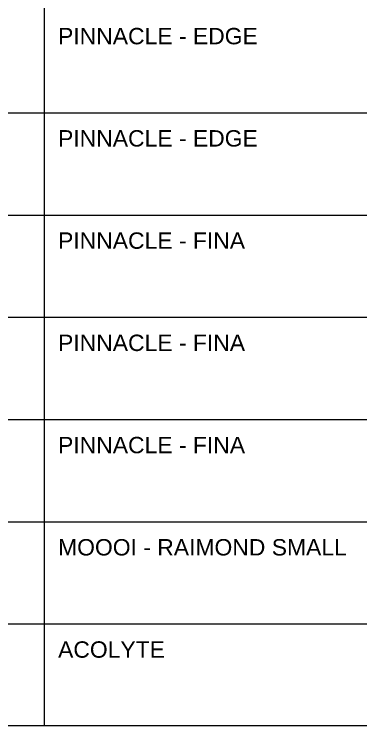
# Model space of a CAD drawing. Header units: inches. Extents: x -1427 to 2274, y -2183 to 260.
# Drawn here: x 968.7 to 1159, y -516.2 to -125.1 of the extents above; entities that cross this region are included whole.
import ezdxf

# ---------------------------------------------------------------- set-up
doc = ezdxf.new("R2010")
doc.units = ezdxf.units.IN
doc.header["$MEASUREMENT"] = 0
for name, color, linetype, lineweight in [('A-DETL-MEDM', 33, 'Continuous', 20), ('A-DETL-THIN', 151, 'Continuous', 9), ('G-ANNO-TEXT', 231, 'Continuous', 9)]:
    doc.layers.add(name, color=color, linetype=linetype, lineweight=lineweight)
doc.styles.add('Arial_1', font='arial.ttf', dxfattribs={"height": 9})

msp = doc.modelspace()

# ---------------------------------------------------------------- linework, layer by layer
at = {"layer": 'A-DETL-MEDM'}
msp.add_line((985.11, 205.97), (985.11, -516.23), dxfattribs=at)
at = {"layer": 'A-DETL-THIN'}
for p, q in [((742.69, -179.27), (1470.21, -179.27)), ((742.69, -235.47), (1470.21, -235.47)), ((742.69, -291.68), (1470.21, -291.68)), ((742.69, -347.88), (1470.21, -347.88)), ((742.69, -404.09), (1470.21, -404.09)), ((1470.21, -460.3), (742.71, -460.3)), ((1470.21, -516.23), (742.71, -516.23))]:
    msp.add_line(p, q, dxfattribs=at)

# ---------------------------------------------------------------- texts
at = {"layer": 'G-ANNO-TEXT', "color": 7, "char_height": 9, "attachment_point": 1, "style": 'Arial_1'}
for s, insert, width in [('PINNACLE - EDGE', (992.8, -132.58), 134.532), ('PINNACLE - EDGE', (992.8, -188.79), 134.532), ('PINNACLE - FINA', (992.8, -245), 125.442), ('PINNACLE - FINA', (992.8, -301.2), 125.442), ('PINNACLE - FINA', (992.8, -357.41), 125.442), ('MOOOI - RAIMOND SMALL', (992.8, -413.61), 194.829), ('ACOLYTE', (992.8, -469.82), 71.811)]:
    msp.add_mtext(s, dxfattribs=dict(at, insert=insert, width=width))

doc.saveas('drawing.dxf')
